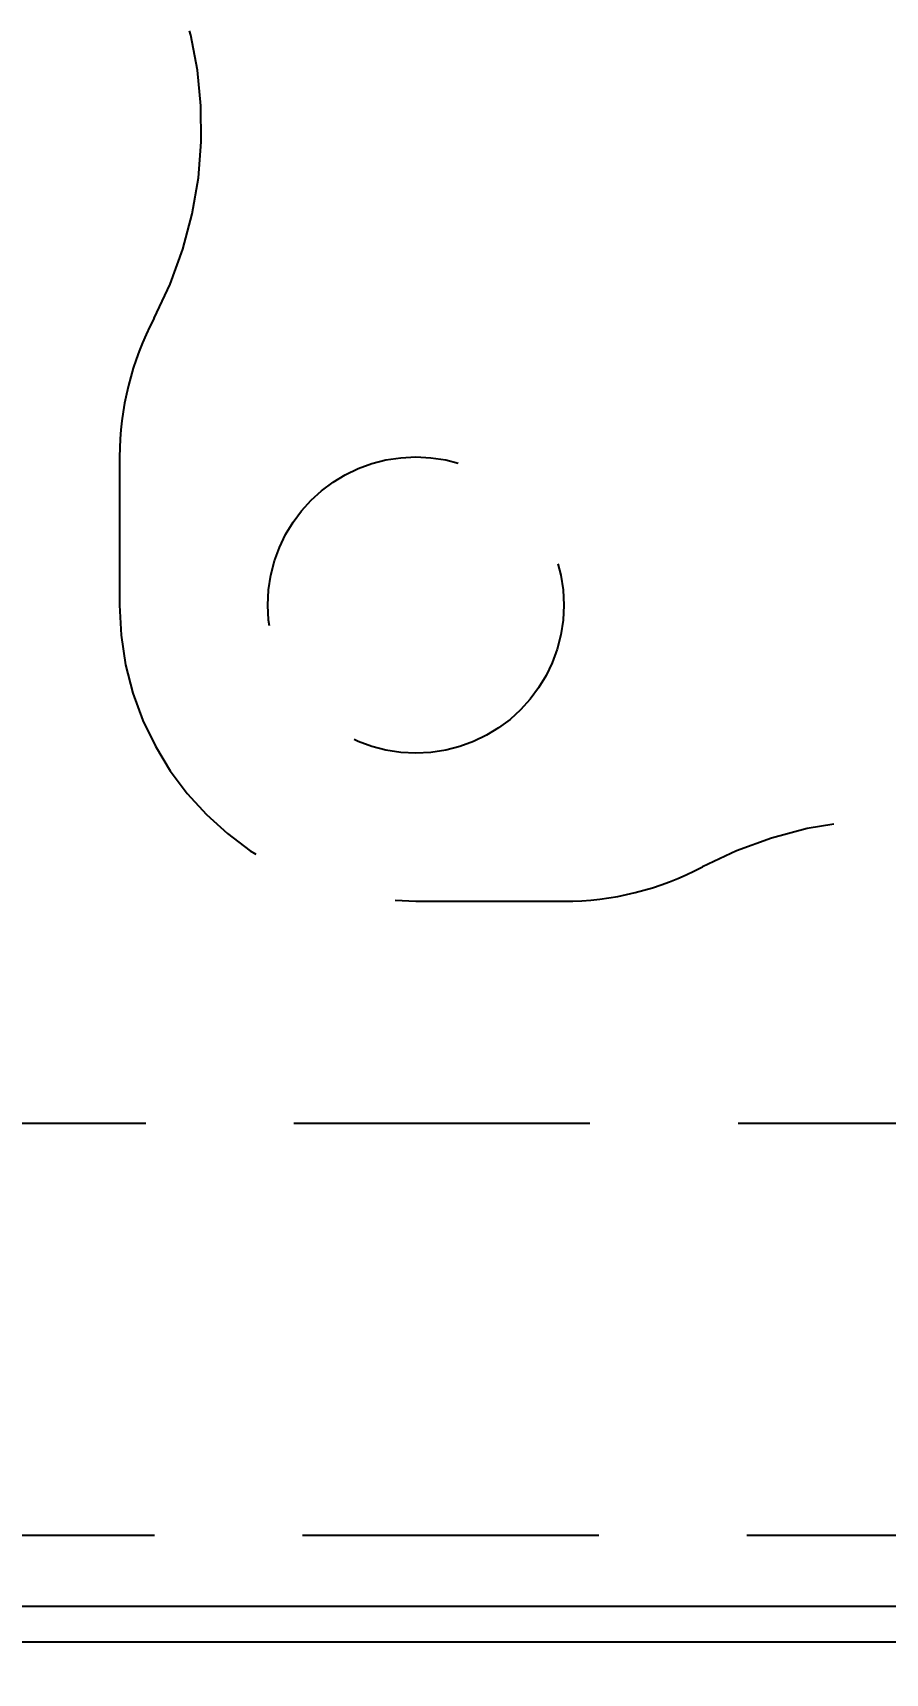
# Model space of a CAD drawing. Header units: inches. Extents: x 0 to 56, y -0.1 to 35.9.
# Drawn here: x 17.671 to 18.391, y 13.562 to 14.947 of the extents above; entities that cross this region are included whole.
import ezdxf
from ezdxf.enums import TextEntityAlignment as Align

# ---------------------------------------------------------------- set-up
doc = ezdxf.new("R2010")
doc.units = ezdxf.units.IN
doc.header["$MEASUREMENT"] = 0
doc.linetypes.add('HIDDEN', pattern=[0.375, 0.25, -0.125])
for name, color, linetype in [('DEFAULT_2', 8, 'HIDDEN'), ('DOOR_ASSEMBLY', 7, 'Continuous'), ('PSYMS', 7, 'Continuous'), ('SUBPANEL', 7, 'Continuous')]:
    doc.layers.add(name, color=color, linetype=linetype)
doc.styles.get("Standard").update_dxf_attribs({"font": 'arial.ttf'})
doc.styles.add('WD', font='romans.shx', dxfattribs={"height": 0.185})
doc.dimstyles.get("Standard").update_dxf_attribs({"dimtxt": 0.18, "dimasz": 0.18, "dimexe": 0.18, "dimexo": 0.0625, "dimgap": 0.09, "dimtad": 0, "dimtih": 1, "dimtoh": 1, "dimdec": 4, "dimzin": 0, "dimdsep": 46, "dimtxsty": 'Standard', "dimcen": 0.09, "dimadec": 0, "dimazin": 0, "dimtfac": 1, "dimtdec": 4, "dimtofl": 0, "dimtmove": 0, "dimatfit": 3, "dimfxl": 1, "dimtolj": 1, "dimtzin": 0, "dimarcsym": 0})

# ---------------------------------------------------------------- blocks, each defined once
blk = doc.blocks.new('HEN1_SAG_12108')
at = {"color": 3, "linetype": 'Continuous'}
blk.add_line((0.0783, 0.0264), (10.0363, 0.0264), dxfattribs=at)
at = {"layer": 'DEFAULT_2', "color": 8, "linetype": 'HIDDEN'}
blk.add_line((0.4543, 0.4641), (9.6603, 0.4641), dxfattribs=at)
at = {"layer": 'DOOR_ASSEMBLY', "color": 8, "linetype": 'HIDDEN'}
blk.add_line((0.0867, 0.1164), (10.0267, 0.1164), dxfattribs=at)
at = {"layer": 'DOOR_ASSEMBLY', "color": 3, "linetype": 'Continuous'}
blk.add_line((10.0267, 0.0564), (0.0867, 0.0564), dxfattribs=at)
at = {"layer": 'SUBPANEL', "color": 8, "linetype": 'HIDDEN'}
for p, q in [((0.6823, 1.0264), (0.6823, 0.9014)), ((0.9323, 0.6514), (1.0573, 0.6514))]:
    blk.add_line(p, q, dxfattribs=at)
blk.add_circle((0.9323, 0.9014), 0.125, dxfattribs=at)
for centre, radius, start, end in [((0.4073, 1.3043), 0.344, 332.1089, 54.1013), ((0.9323, 1.0264), 0.25, 152.1089, 180), ((0.9323, 0.9014), 0.25, 180, 270), ((1.3352, 0.3764), 0.344, 35.8987, 117.8911), ((1.0573, 0.9014), 0.25, 270, 297.8911)]:
    blk.add_arc(centre, radius, start, end, dxfattribs=at)
at = {"style": 'WD', "width": 0.7}
for tag, p in [('INST', (5, 12.9196)), ('LOC', (5, 12.75)), ('DESC1', (5, 12.5938)), ('DESC2', (5, 12.4375)), ('DESC3', (5, 12.2896)), ('XREF', (5, 11.7188))]:
    blk.add_attdef(tag, text='', height=0.125, dxfattribs=at).set_placement(p, align=Align.CENTER)
at = {"style": 'WD'}
blk.add_attdef('TAG1', text='', height=0.125, dxfattribs=at).set_placement((5, 12.125), align=Align.CENTER)
at = {"style": 'WD', "flags": 9}
blk.add_attdef('FAMILY', (5.2047, 12.0898), '', height=0.01, dxfattribs=at)
for tag, p in [('CAT', (5.2297, 12.0457)), ('MFG', (5.2278, 12.0262)), ('ASSYCODE', (5.23, 12.0089))]:
    blk.add_attdef(tag, text='', height=0.01, dxfattribs=at).set_placement(p, align=Align.CENTER)
blk = doc.blocks.new('*D23')
at = {"color": 0, "lineweight": -2, "transparency": 16777216}
for p, q in [((17.125, 13.625), (17.125, 17.1175)), ((19.125, 13.625), (19.125, 17.1175)), ((17.305, 16.9375), (17.6601, 16.9375)), ((18.945, 16.9375), (18.5899, 16.9375))]:
    blk.add_line(p, q, dxfattribs=at)
at = {"color": 0, "transparency": 16777216}
for points in [[(17.305, 16.9675), (17.305, 16.9075), (17.125, 16.9375)], [(18.945, 16.9675), (18.945, 16.9075), (19.125, 16.9375)]]:
    blk.add_solid(points, dxfattribs=at)
at = {"layer": 'Defpoints', "color": 0, "transparency": 16777216}
for p in [(19.125, 16.9375), (17.125, 13.5625), (19.125, 13.5625)]:
    blk.add_point(p, dxfattribs=at)
at = {"color": 0, "transparency": 16777216, "insert": (18.125, 16.9375), "char_height": 0.18, "attachment_point": 5}
blk.add_mtext('\\A1;2.0000', dxfattribs=at)

msp = doc.modelspace()

# ---------------------------------------------------------------- block references
at = {"layer": 'PSYMS'}
msp.add_blockref('HEN1_SAG_12108', (17.0625, 13.5625), dxfattribs=at)

# ---------------------------------------------------------------- dimensions: what is measured, and where the dimension line sits
dim = msp.add_linear_dim(base=(19.125, 16.9375), p1=(17.125, 13.5625), p2=(19.125, 13.5625), dimstyle='Standard')
dim.commit()
dim.dimension.update_dxf_attribs({"geometry": '*D23', "text_midpoint": (18.125, 16.9375)})

doc.saveas('drawing.dxf')
